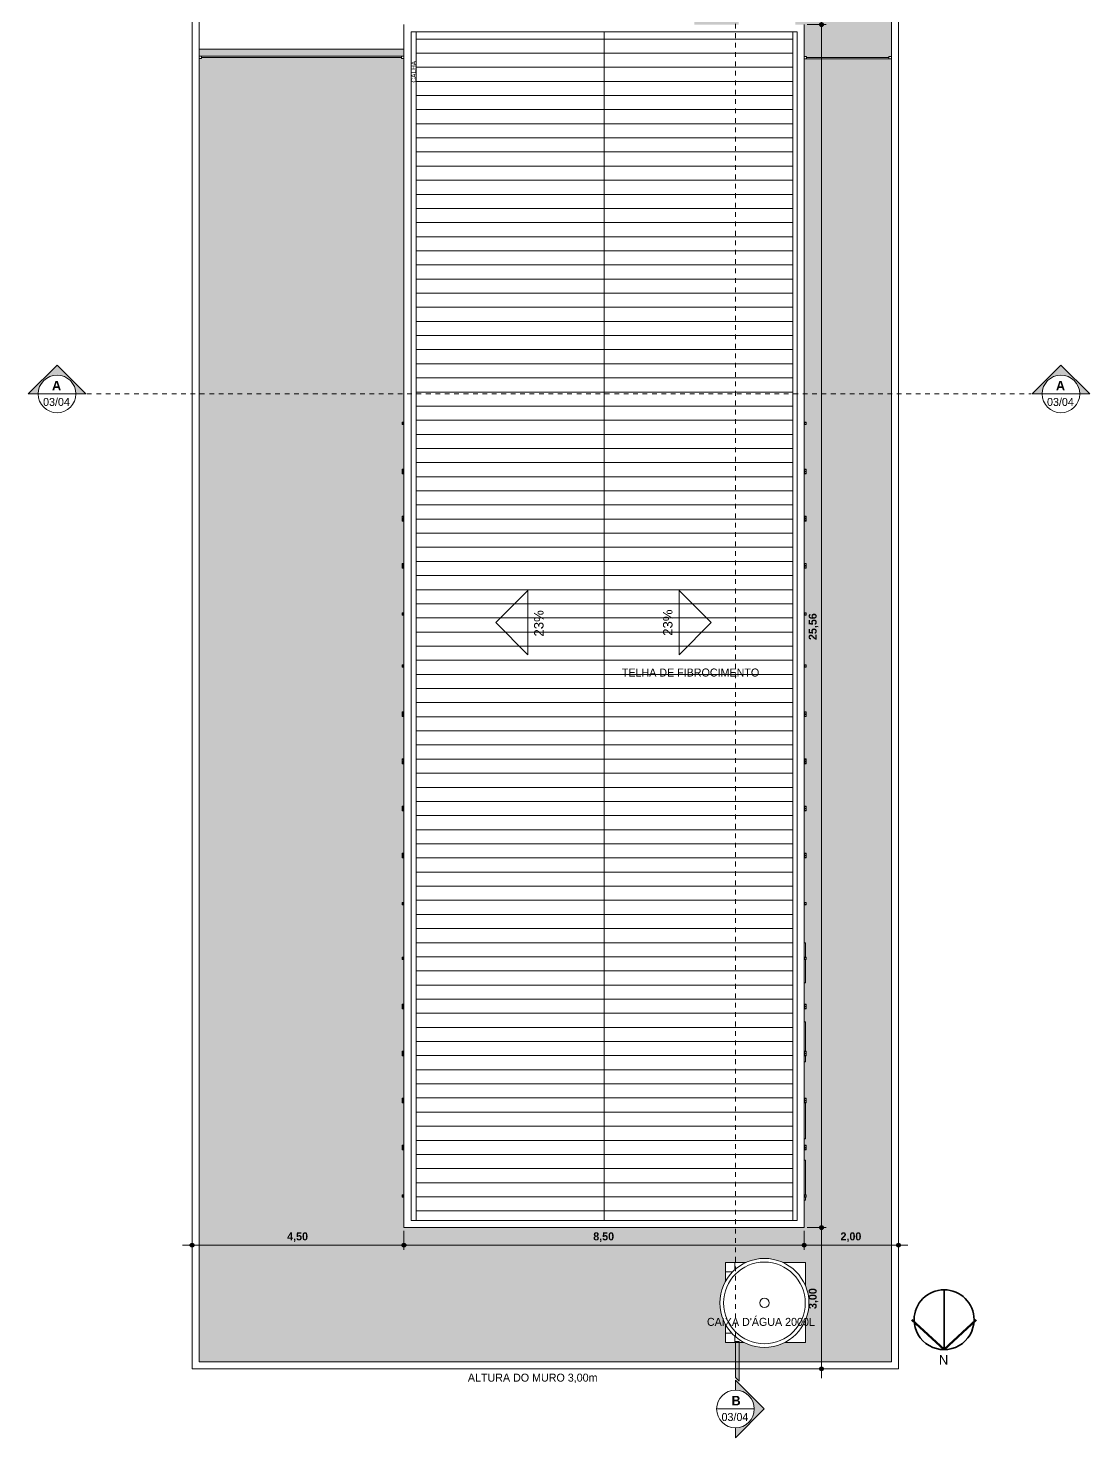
# Model space of a CAD drawing. Header units: metres. Extents: x 73 to 312, y -22 to 197.
# Drawn here: x 289.8 to 312.35, y -21.62 to 8.33 of the extents above; entities that cross this region are included whole.
import ezdxf

# ---------------------------------------------------------------- set-up
doc = ezdxf.new("R2010")
doc.units = ezdxf.units.M
doc.linetypes.add('_Pontos', pattern=[0.002, 0, -0.002])
for name, color, linetype, lineweight in [('Anotações genéricas', 10, 'Continuous', 9), ('Cortes', 10, 'Continuous', 9), ('Cotas', 10, 'Continuous', 9), ('Cotas-100', 10, 'Continuous', 9), ('Equipamento especial', 7, 'Continuous', 5), ('Janelas', 7, 'Continuous', 5), ('Linhas finas', 7, 'Continuous', 5), ('Medium Lines', 90, 'Continuous', 35), ('Montantes de parede cortina', 7, 'Continuous', 5), ('Notas de texto', 10, 'Continuous', 9), ('Padrão de superfície', 7, 'Continuous', 5), ('Paredes', 7, 'Continuous', 5), ('Pilares estruturais', 7, 'Continuous', 5), ('Pisos', 7, 'Continuous', 5), ('Rampas', 7, 'Continuous', 5), ('Telhados', 7, 'Continuous', 5), ('Wide Lines', 50, 'Continuous', 70)]:
    doc.layers.add(name, color=color, linetype=linetype, lineweight=lineweight)
doc.styles.add('Arial_5', font='arial.ttf', dxfattribs={"height": 0.2})
doc.styles.add('Arial_6', font='arial.ttf', dxfattribs={"height": 0.002})
doc.styles.add('Century Gothic_2', font='GOTHIC.TTF', dxfattribs={"height": 0.17})
doc.styles.add('Century Gothic_3', font='GOTHIC.TTF', dxfattribs={"height": 0.1})
doc.styles.add('Century Gothic_B', font='GOTHICB.TTF', dxfattribs={"height": 0.2})
doc.styles.add('Century Gothic_B_1', font='GOTHICB.TTF', dxfattribs={"height": 0.17})
doc.dimstyles.new('externa_1_7_mm_azul_growarq', dxfattribs={"dimscale": 0.3048, "dimtxt": 0.177509, "dimasz": 1.049869, "dimexe": 0.328084, "dimexo": 0.0625, "dimgap": 0.164042, "dimtad": 1, "dimrnd": 0.01, "dimzin": 0, "dimdsep": 46, "dimtxsty": 'Century Gothic_B_1', "dimblk1": 'DOTSMALL', "dimblk2": 'DOTSMALL', "dimsah": 1, "dimcen": 0.09, "dimdle": 0.656168, "dimazin": 0, "dimtfac": 1, "dimtdec": 4, "dimtix": 1, "dimtmove": 0, "dimatfit": 3, "dimfxl": 0.984252, "dimfxlon": 1, "dimtvp": 1, "dimtolj": 1, "dimtzin": 0, "dimarcsym": 2})

# ---------------------------------------------------------------- blocks, each defined once
blk = doc.blocks.new('Rectangular Mullion - montante retangular 2_5x7_5cm_growarq-1879271-LOCAÇÃO E COBERTA')
at = {"layer": 'Montantes de parede cortina'}
for p, q in [((-13.122, 7.711), (-13.122, 7.736)), ((-13.122, 7.736), (-8.872, 7.736)), ((-8.872, 7.711), (-13.122, 7.711)), ((-8.872, 7.736), (-8.872, 7.711))]:
    blk.add_line(p, q, dxfattribs=at)
blk = doc.blocks.new('Rectangular Mullion - montante retangular 5x5cm_growarq-1848563-LOCAÇÃO E COBERTA')
at = {"layer": 'Montantes de parede cortina'}
for p, q in [((0, 0), (-0.05, 0)), ((-0.05, 0), (-0.05, -0.05)), ((-0.05, -0.05), (0, -0.05))]:
    blk.add_line(p, q, dxfattribs=at)
blk = doc.blocks.new('Rectangular Mullion - montante retangular 2_5x7_5cm_growarq-1879279-LOCAÇÃO E COBERTA')
at = {"layer": 'Montantes de parede cortina'}
for p, q in [((-0.272, 7.681), (-0.272, 7.706)), ((-0.272, 7.706), (1.478, 7.706)), ((1.478, 7.681), (-0.272, 7.681)), ((1.478, 7.706), (1.478, 7.681))]:
    blk.add_line(p, q, dxfattribs=at)
blk = doc.blocks.new('Rectangular Mullion - montante retangular 5x5cm_growarq-1848497-LOCAÇÃO E COBERTA')
at = {"layer": 'Montantes de parede cortina'}
for p, q in [((0, 0), (-0.05, 0)), ((-0.05, 0), (-0.05, -0.05)), ((-0.05, -0.05), (0, -0.05))]:
    blk.add_line(p, q, dxfattribs=at)
blk = doc.blocks.new('Rectangular Mullion - montante retangular 5x5cm_growarq-1848501-LOCAÇÃO E COBERTA')
at = {"layer": 'Montantes de parede cortina'}
for p, q in [((-0.05, -0.05), (-0.05, 0)), ((-0.05, 0), (0, 0)), ((0, -0.05), (-0.05, -0.05))]:
    blk.add_line(p, q, dxfattribs=at)
blk = doc.blocks.new('Rectangular Mullion - montante retangular 5x5cm_growarq-1848567-LOCAÇÃO E COBERTA')
at = {"layer": 'Montantes de parede cortina'}
for p, q in [((-0.05, -0.05), (-0.05, 0)), ((-0.05, 0), (0, 0)), ((0, -0.05), (-0.05, -0.05))]:
    blk.add_line(p, q, dxfattribs=at)
blk = doc.blocks.new('janela vidro múltiplas_growarq - janela 1 Folha - 80 x 50 cm - persiana_growarq-1837365-LOCAÇÃO E COBERTA')
at = {"layer": 'Janelas'}
for p, q in [((-0.122, 0.1), (-0.425, 0.1)), ((-0.425, 0.1), (-0.425, 0.075)), ((0.425, 0.1), (-0.072, 0.1)), ((0.425, 0.075), (0.425, 0.1))]:
    blk.add_line(p, q, dxfattribs=at)
blk = doc.blocks.new('janela vidro múltiplas_growarq - janela 1 Folha - 80 x 50 cm - persiana_growarq-1888383-LOCAÇÃO E COBERTA')
at = {"layer": 'Janelas'}
for p, q in [((-0.425, -0.075), (-0.425, -0.1)), ((-0.425, -0.1), (-0.298, -0.1)), ((-0.198, -0.1), (0.425, -0.1)), ((0.425, -0.1), (0.425, -0.075))]:
    blk.add_line(p, q, dxfattribs=at)
blk = doc.blocks.new('janela vidro múltiplas_growarq - janela 1 Folha - 80 x 50 cm - persiana_growarq-V1-LOCAÇÃO E COBERTA')
at = {"layer": 'Janelas'}
for p, q in [((-0.425, -0.075), (-0.425, -0.1)), ((-0.425, -0.1), (0.337, -0.1))]:
    blk.add_line(p, q, dxfattribs=at)
blk = doc.blocks.new('janela vidro múltiplas_growarq - janela 1 Folha - 80 x 50 cm - persiana_growarq-V2-LOCAÇÃO E COBERTA')
at = {"layer": 'Janelas'}
for p, q in [((-0.425, -0.075), (-0.425, -0.1)), ((-0.425, -0.1), (-0.356, -0.1)), ((-0.306, -0.1), (0.425, -0.1)), ((0.425, -0.1), (0.425, -0.075))]:
    blk.add_line(p, q, dxfattribs=at)
blk = doc.blocks.new('Louvre - Louvre-1883594-LOCAÇÃO E COBERTA')
at = {"layer": 'Janelas'}
for p, q in [((-0.84, -0.104), (-0.818, -0.067)), ((-0.84, -0.067), (-0.84, -0.104)), ((-0.84, -0.104), (-0.79, -0.104)), ((-0.79, -0.104), (-0.812, -0.067)), ((-0.79, -0.104), (-0.79, -0.067)), ((0.21, -0.104), (0.232, -0.067)), ((0.21, -0.104), (0.21, -0.067)), ((0.26, -0.104), (0.21, -0.104)), ((0.26, -0.104), (0.238, -0.067)), ((0.26, -0.067), (0.26, -0.104))]:
    blk.add_line(p, q, dxfattribs=at)
blk = doc.blocks.new('Louvre - Louvre-1884877-LOCAÇÃO E COBERTA')
at = {"layer": 'Janelas'}
for p, q in [((-0.84, 0.104), (-0.818, 0.067)), ((-0.84, 0.067), (-0.84, 0.104)), ((-0.84, 0.104), (-0.79, 0.104)), ((-0.79, 0.104), (-0.812, 0.067)), ((-0.79, 0.104), (-0.79, 0.067)), ((0.21, 0.104), (0.232, 0.067)), ((0.26, 0.104), (0.21, 0.104)), ((0.21, 0.104), (0.21, 0.067)), ((0.26, 0.104), (0.238, 0.067)), ((0.26, 0.067), (0.26, 0.104))]:
    blk.add_line(p, q, dxfattribs=at)
blk = doc.blocks.new('caixa d_água_growarq - caixa d_água 2000 litros_growarq-1567719-LOCAÇÃO E COBERTA')
at = {"layer": 'Equipamento especial'}
for radius, start, end in [(0.945, 0, 180), (0.867, 360, 180), (0.945, 180, 0), (0.867, 180, 360), (0.1, 360, 180), (0.1, 180, 360)]:
    blk.add_arc((0, 0), radius, start, end, dxfattribs=at)
blk = doc.blocks.new('Corte - anotação corte executivo simples_growarq-1744956-LOCAÇÃO E COBERTA')
at = {"layer": 'Cortes'}
h = blk.add_hatch(color=256, dxfattribs=at)
edge = h.paths.add_edge_path()
edge.add_line((-0.00635, 0.00612), (-0.00023, 0))
edge.add_line((-0.00023, 0), (-0.00235, 0))
edge.add_arc((-0.00635, 0), 0.004, 0, 180)
edge.add_line((-0.01035, 0), (-0.01247, 0))
edge.add_line((-0.01247, 0), (-0.00635, 0.00612))
for p, q in [((-0.00635, 0.00612), (-0.01247, 0)), ((-0.00023, 0), (-0.00635, 0.00612)), ((-0.01247, 0), (-0.01035, 0)), ((-0.00235, 0), (-0.00023, 0))]:
    blk.add_line(p, q, dxfattribs=at)
for start, end in [(360, 180), (0, 180), (180, 360)]:
    blk.add_arc((-0.00635, 0), 0.004, start, end, dxfattribs=at)
blk = doc.blocks.new('Corte - anotação corte executivo_growarq-391278-LOCAÇÃO E COBERTA')
at = {"layer": 'Cortes'}
h = blk.add_hatch(color=256, dxfattribs=at)
edge = h.paths.add_edge_path()
edge.add_line((-0.00635, 0.00612), (-0.00023, 0))
edge.add_line((-0.00023, 0), (-0.00235, 0))
edge.add_arc((-0.00635, 0), 0.004, 0, 180)
edge.add_line((-0.01035, 0), (-0.01247, 0))
edge.add_line((-0.01247, 0), (-0.00635, 0.00612))
blk.add_hatch(color=256, dxfattribs=at).paths.add_polyline_path([(0.008, 0), (0.00034, 0), (-0.00045, 0.00079), (0.008, 0.00079)])
for p, q in [((-0.00635, 0.00612), (-0.01247, 0)), ((-0.00023, 0), (-0.00635, 0.00612)), ((-0.01247, 0), (-0.01035, 0)), ((-0.00235, 0), (-0.00023, 0)), ((0.008, 0.00079), (-0.00045, 0.00079)), ((-0.00045, 0.00079), (0.00034, 0)), ((0.008, 0), (0.008, 0.00079)), ((0.00034, 0), (0.008, 0))]:
    blk.add_line(p, q, dxfattribs=at)
for start, end in [(360, 180), (0, 180), (180, 360)]:
    blk.add_arc((-0.00635, 0), 0.004, start, end, dxfattribs=at)
blk = doc.blocks.new('símbolo inclinação_growarq - símbolo inclinação caimento telhado_growarq-1661472-LOCAÇÃO E COBERTA')
at = {"layer": 'Anotações genéricas'}
for p, q in [((0, 0.00682), (-0.00682, 0)), ((0.00682, 0), (0, 0.00682)), ((-0.00682, 0), (0.00682, 0))]:
    blk.add_line(p, q, dxfattribs=at)
blk = doc.blocks.new('símbolo norte_growarq - símbolo norte_growarq-1661470-LOCAÇÃO E COBERTA')
at = {"layer": 'Medium Lines'}
blk.add_line((0, 0.00636), (0, -0.00636), dxfattribs=at)
for start, end in [(360, 180), (180, 360)]:
    blk.add_arc((0, 0), 0.00636, start, end, dxfattribs=at)
at = {"layer": 'Wide Lines'}
for q in [(-0.00682, 0), (0.00682, 0)]:
    blk.add_line((0, 0.00636), q, dxfattribs=at)
at = {"layer": 'Anotações genéricas', "color": 7, "insert": (-0.00089, 0.00953), "char_height": 0.002, "width": 0.0004008, "attachment_point": 1, "style": 'Arial_6'}
blk.add_mtext('N', dxfattribs=at)
blk = doc.blocks.new('DIMBLOCK1-LOCAÇÃO E COBERTA')
at = {"layer": 'Cotas-100', "lineweight": 25}
h = blk.add_hatch(color=152, dxfattribs=at)
edge = h.paths.add_edge_path()
edge.add_arc((306.646, 19.846), 0.04, 0, 360)
h = blk.add_hatch(color=152, dxfattribs=at)
edge = h.paths.add_edge_path()
edge.add_arc((306.646, 8.406), 0.04, 0, 360)
at = {"layer": 'Cotas-100', "color": 142}
for p, q in [((306.946, 19.846), (306.546, 19.846)), ((306.646, 20.046), (306.646, 8.206)), ((306.646, 19.846), (306.946, 19.846)), ((306.346, 8.406), (306.746, 8.406)), ((306.646, 8.406), (306.346, 8.406))]:
    blk.add_line(p, q, dxfattribs=at)
at = {"layer": 'Cotas-100', "color": 152, "lineweight": 25}
for centre in [(306.646, 19.846), (306.646, 8.406)]:
    blk.add_circle(centre, 0.04, dxfattribs=at)
at = {"layer": 'Cotas-100', "color": 0, "insert": (306.375, 13.83), "char_height": 0.17, "width": 0.70932, "attachment_point": 1, "rotation": 90, "line_spacing_factor": 0.984502, "style": 'Century Gothic_B_1'}
blk.add_mtext('11,44', dxfattribs=at)
blk = doc.blocks.new('_DotSmall')
at = {"color": 0, "linetype": 'ByBlock', "const_width": 0.5}
blk.add_lwpolyline([(-0.0625, 0, 1), (0.0625, 0, 1)], format="xyb", close=True, dxfattribs=at)
blk = doc.blocks.new('DIMBLOCK2-LOCAÇÃO E COBERTA')
at = {"layer": 'Cotas-100', "lineweight": 25}
h = blk.add_hatch(color=152, dxfattribs=at)
edge = h.paths.add_edge_path()
edge.add_arc((306.281, -17.526), 0.04, 0, 360)
h = blk.add_hatch(color=152, dxfattribs=at)
edge = h.paths.add_edge_path()
edge.add_arc((308.281, -17.526), 0.04, 0, 360)
at = {"layer": 'Cotas-100', "color": 142}
for p, q in [((306.281, -17.226), (306.281, -17.626)), ((306.281, -17.526), (306.281, -17.226)), ((308.281, -17.226), (308.281, -17.626)), ((308.281, -17.526), (308.281, -17.226)), ((306.081, -17.526), (308.481, -17.526))]:
    blk.add_line(p, q, dxfattribs=at)
at = {"layer": 'Cotas-100', "color": 152, "lineweight": 25}
for centre in [(306.281, -17.526), (308.281, -17.526)]:
    blk.add_circle(centre, 0.04, dxfattribs=at)
at = {"layer": 'Cotas-100', "color": 0, "insert": (307.051, -17.255), "char_height": 0.17, "width": 0.5517, "attachment_point": 1, "line_spacing_factor": 0.984502, "style": 'Century Gothic_B_1'}
blk.add_mtext('2,00', dxfattribs=at)
blk = doc.blocks.new('DIMBLOCK3-LOCAÇÃO E COBERTA')
at = {"layer": 'Cotas-100', "lineweight": 25}
h = blk.add_hatch(color=152, dxfattribs=at)
edge = h.paths.add_edge_path()
edge.add_arc((297.781, -17.526), 0.04, 0, 360)
h = blk.add_hatch(color=152, dxfattribs=at)
edge = h.paths.add_edge_path()
edge.add_arc((306.281, -17.526), 0.04, 0, 360)
at = {"layer": 'Cotas-100', "color": 142}
for p, q in [((297.781, -17.226), (297.781, -17.626)), ((297.781, -17.526), (297.781, -17.226)), ((306.281, -17.226), (306.281, -17.626)), ((306.281, -17.526), (306.281, -17.226)), ((297.581, -17.526), (306.481, -17.526))]:
    blk.add_line(p, q, dxfattribs=at)
at = {"layer": 'Cotas-100', "color": 152, "lineweight": 25}
for centre in [(297.781, -17.526), (306.281, -17.526)]:
    blk.add_circle(centre, 0.04, dxfattribs=at)
at = {"layer": 'Cotas-100', "color": 0, "insert": (301.801, -17.255), "char_height": 0.17, "width": 0.5517, "attachment_point": 1, "line_spacing_factor": 0.984502, "style": 'Century Gothic_B_1'}
blk.add_mtext('8,50', dxfattribs=at)
blk = doc.blocks.new('DIMBLOCK4-LOCAÇÃO E COBERTA')
at = {"layer": 'Cotas-100', "lineweight": 25}
h = blk.add_hatch(color=152, dxfattribs=at)
edge = h.paths.add_edge_path()
edge.add_arc((293.281, -17.526), 0.04, 0, 360)
h = blk.add_hatch(color=152, dxfattribs=at)
edge = h.paths.add_edge_path()
edge.add_arc((297.781, -17.526), 0.04, 0, 360)
at = {"layer": 'Cotas-100', "color": 142}
for p, q in [((293.281, -17.226), (293.281, -17.626)), ((293.281, -17.526), (293.281, -17.226)), ((297.781, -17.226), (297.781, -17.626)), ((297.781, -17.526), (297.781, -17.226)), ((293.081, -17.526), (297.981, -17.526))]:
    blk.add_line(p, q, dxfattribs=at)
at = {"layer": 'Cotas-100', "color": 152, "lineweight": 25}
for centre in [(293.281, -17.526), (297.781, -17.526)]:
    blk.add_circle(centre, 0.04, dxfattribs=at)
at = {"layer": 'Cotas-100', "color": 0, "insert": (295.301, -17.255), "char_height": 0.17, "width": 0.5517, "attachment_point": 1, "line_spacing_factor": 0.984502, "style": 'Century Gothic_B_1'}
blk.add_mtext('4,50', dxfattribs=at)
blk = doc.blocks.new('DIMBLOCK5-LOCAÇÃO E COBERTA')
at = {"layer": 'Cotas-100', "lineweight": 25}
h = blk.add_hatch(color=152, dxfattribs=at)
edge = h.paths.add_edge_path()
edge.add_arc((306.646, 8.406), 0.04, 0, 360)
h = blk.add_hatch(color=152, dxfattribs=at)
edge = h.paths.add_edge_path()
edge.add_arc((306.646, -17.154), 0.04, 0, 360)
at = {"layer": 'Cotas-100', "color": 142}
for p, q in [((306.346, 8.406), (306.746, 8.406)), ((306.646, 8.406), (306.346, 8.406)), ((306.646, 8.606), (306.646, -17.354)), ((306.346, -17.154), (306.746, -17.154)), ((306.646, -17.154), (306.346, -17.154))]:
    blk.add_line(p, q, dxfattribs=at)
at = {"layer": 'Cotas-100', "color": 152, "lineweight": 25}
for centre in [(306.646, 8.406), (306.646, -17.154)]:
    blk.add_circle(centre, 0.04, dxfattribs=at)
at = {"layer": 'Cotas-100', "color": 0, "insert": (306.375, -4.67), "char_height": 0.17, "width": 0.70932, "attachment_point": 1, "rotation": 90, "line_spacing_factor": 0.984502, "style": 'Century Gothic_B_1'}
blk.add_mtext('25,56', dxfattribs=at)
blk = doc.blocks.new('DIMBLOCK6-LOCAÇÃO E COBERTA')
at = {"layer": 'Cotas-100', "lineweight": 25}
h = blk.add_hatch(color=152, dxfattribs=at)
edge = h.paths.add_edge_path()
edge.add_arc((306.646, -17.154), 0.04, 0, 360)
h = blk.add_hatch(color=152, dxfattribs=at)
edge = h.paths.add_edge_path()
edge.add_arc((306.646, -20.154), 0.04, 0, 360)
at = {"layer": 'Cotas-100', "color": 142}
for p, q in [((306.646, -20.354), (306.646, -16.954)), ((306.346, -17.154), (306.746, -17.154)), ((306.646, -17.154), (306.346, -17.154)), ((306.346, -20.154), (306.746, -20.154)), ((306.646, -20.154), (306.346, -20.154))]:
    blk.add_line(p, q, dxfattribs=at)
at = {"layer": 'Cotas-100', "color": 152, "lineweight": 25}
for centre in [(306.646, -17.154), (306.646, -20.154)]:
    blk.add_circle(centre, 0.04, dxfattribs=at)
at = {"layer": 'Cotas-100', "color": 0, "insert": (306.375, -18.884), "char_height": 0.17, "width": 0.5517, "attachment_point": 1, "rotation": 90, "line_spacing_factor": 0.984502, "style": 'Century Gothic_B_1'}
blk.add_mtext('3,00', dxfattribs=at)

msp = doc.modelspace()

# ---------------------------------------------------------------- hatches: boundary and pattern name
at = {"layer": 'Padrão de superfície'}
h = msp.add_hatch(color=254, dxfattribs=at)
h.paths.add_polyline_path([(293.431, -20.004), (308.131, -20.004), (308.131, 7.681), (306.281, 7.681), (306.281, -0.041), (306.319, -0.041), (306.319, -0.091), (306.281, -0.091), (306.281, -1.041), (306.319, -1.041), (306.319, -1.141), (306.281, -1.141), (306.281, -2.041), (306.319, -2.041), (306.319, -2.141), (306.281, -2.141), (306.281, -3.041), (306.319, -3.041), (306.319, -3.141), (306.281, -3.141), (306.281, -4.091), (306.319, -4.091), (306.319, -4.141), (306.281, -4.141), (306.281, -5.197), (306.319, -5.197), (306.319, -5.247), (306.281, -5.247), (306.281, -6.197), (306.319, -6.197), (306.319, -6.297), (306.281, -6.297), (306.281, -7.197), (306.319, -7.197), (306.319, -7.297), (306.281, -7.297), (306.281, -8.197), (306.319, -8.197), (306.319, -8.297), (306.281, -8.297), (306.281, -9.197), (306.319, -9.197), (306.319, -9.297), (306.281, -9.297), (306.281, -10.247), (306.319, -10.247), (306.319, -10.297), (306.281, -10.297), (306.281, -11.102), (306.306, -11.102), (306.306, -11.405), (306.319, -11.405), (306.319, -11.455), (306.306, -11.455), (306.306, -11.952), (306.281, -11.952), (306.281, -12.405), (306.319, -12.405), (306.319, -12.505), (306.281, -12.505), (306.281, -12.782), (306.306, -12.782), (306.306, -13.405), (306.319, -13.405), (306.319, -13.505), (306.306, -13.505), (306.306, -13.632), (306.281, -13.632), (306.281, -14.405), (306.319, -14.405), (306.319, -14.505), (306.306, -14.505), (306.306, -15.267), (306.281, -15.267), (306.281, -15.405), (306.319, -15.405), (306.319, -15.505), (306.281, -15.505), (306.281, -15.724), (306.306, -15.724), (306.306, -16.455), (306.319, -16.455), (306.319, -16.505), (306.306, -16.505), (306.306, -16.574), (306.281, -16.574), (306.281, -17.154), (297.781, -17.154), (297.781, -16.505), (297.744, -16.505), (297.744, -16.455), (297.781, -16.455), (297.781, -15.505), (297.744, -15.505), (297.744, -15.405), (297.781, -15.405), (297.781, -14.505), (297.744, -14.505), (297.744, -14.405), (297.781, -14.405), (297.781, -13.505), (297.744, -13.505), (297.744, -13.405), (297.781, -13.405), (297.781, -12.505), (297.744, -12.505), (297.744, -12.405), (297.781, -12.405), (297.781, -11.455), (297.744, -11.455), (297.744, -11.405), (297.781, -11.405), (297.781, -10.297), (297.744, -10.297), (297.744, -10.247), (297.781, -10.247), (297.781, -9.297), (297.744, -9.297), (297.744, -9.197), (297.781, -9.197), (297.781, -8.297), (297.744, -8.297), (297.744, -8.197), (297.781, -8.197), (297.781, -7.297), (297.744, -7.297), (297.744, -7.197), (297.781, -7.197), (297.781, -6.297), (297.744, -6.297), (297.744, -6.197), (297.781, -6.197), (297.781, -5.247), (297.744, -5.247), (297.744, -5.197), (297.781, -5.197), (297.781, -4.141), (297.744, -4.141), (297.744, -4.091), (297.781, -4.091), (297.781, -3.141), (297.744, -3.141), (297.744, -3.041), (297.781, -3.041), (297.781, -2.141), (297.744, -2.141), (297.744, -2.041), (297.781, -2.041), (297.781, -1.141), (297.744, -1.141), (297.744, -1.041), (297.781, -1.041), (297.781, -0.091), (297.744, -0.091), (297.744, -0.041), (297.781, -0.041), (297.781, 7.686), (297.731, 7.686), (297.731, 7.711), (293.481, 7.711), (293.481, 7.686), (293.431, 7.686), (293.431, -17.154)])
h.paths.add_polyline_path([(305.436, -19.699), (305.329, -19.693), (305.226, -19.676), (305.124, -19.646), (305.026, -19.606), (305.006, -19.594), (304.606, -19.594), (304.606, -19.203), (304.582, -19.157), (304.543, -19.062), (304.515, -18.962), (304.497, -18.859), (304.491, -18.754), (304.497, -18.649), (304.515, -18.544), (304.544, -18.442), (304.585, -18.344), (304.606, -18.306), (304.606, -17.894), (305.047, -17.894), (305.129, -17.861), (305.229, -17.833), (305.332, -17.815), (305.436, -17.809), (305.542, -17.815), (305.647, -17.833), (305.748, -17.862), (305.826, -17.894), (306.306, -17.894), (306.306, -18.389), (306.33, -18.447), (306.358, -18.547), (306.375, -18.65), (306.381, -18.754), (306.375, -18.86), (306.358, -18.965), (306.328, -19.067), (306.306, -19.12), (306.306, -19.594), (305.867, -19.594), (305.839, -19.609), (305.744, -19.648), (305.644, -19.676), (305.541, -19.694), (305.442, -19.699)])
h.paths.add_polyline_path([(306.331, 7.706), (308.081, 7.706), (308.081, 7.731), (308.131, 7.731), (308.131, 19.846), (306.091, 19.845), (306.091, 8.406), (306.281, 8.406), (306.281, 7.731), (306.331, 7.731)])
h.paths.add_polyline_path([(297.781, 7.736), (297.781, 7.886), (293.431, 7.886), (293.431, 7.736), (297.731, 7.736)])
h.paths.add_polyline_path([(304.891, 8.406), (304.891, 19.846), (303.951, 19.845), (303.951, 8.406)])
h = msp.add_hatch(dxfattribs=at)
h.set_pattern_fill('FP_2', color=251, style=0, pattern_type=2)
h.set_pattern_definition([(0, (306.1408, 0), (0, 0.3), [])])
h.paths.add_polyline_path([(298.043, -17.004), (302.031, -17.004), (302.031, 8.256), (298.043, 8.256), (298.043, -16.892)])
h = msp.add_hatch(dxfattribs=at)
h.set_pattern_fill('FP_3', color=251, style=0, pattern_type=2)
h.set_pattern_definition([(180, (306.5938, 0), (-4e-17, -0.3), [])])
h.paths.add_polyline_path([(303.039, -17.004), (306.042, -17.004), (306.042, 8.256), (302.031, 8.256), (302.031, -17.004)])

# ---------------------------------------------------------------- linework, layer by layer
at = {"layer": 'Cortes', "color": 9, "linetype": '_Pontos'}
for p, q in [((304.821, 20.222), (304.821, -20.373)), ((291.049, 0.559), (311.098, 0.559))]:
    msp.add_line(p, q, dxfattribs=at)
at = {"layer": 'Cortes'}
for p, q in [((290.014, 0.559), (290.814, 0.559)), ((311.333, 0.559), (312.133, 0.559)), ((304.421, -21.008), (305.221, -21.008))]:
    msp.add_line(p, q, dxfattribs=at)
at = {"layer": 'Linhas finas'}
for p, q in [((298.043, 8.256), (297.931, 8.256)), ((297.931, 8.256), (297.931, -17.004)), ((298.043, -17.004), (298.043, 8.256)), ((306.131, 8.256), (306.042, 8.256)), ((306.042, 8.256), (306.042, -17.004)), ((306.131, -17.004), (306.131, 8.256)), ((297.931, -17.004), (298.043, -17.004)), ((306.042, -17.004), (306.131, -17.004))]:
    msp.add_line(p, q, dxfattribs=at)
at = {"layer": 'Paredes'}
for p, q in [((293.281, -20.154), (293.281, 19.846)), ((293.431, 19.846), (293.431, -20.004)), ((308.131, -20.004), (308.131, 19.846)), ((308.281, 19.846), (308.281, -20.154)), ((297.781, -17.154), (297.781, 8.406)), ((306.281, 8.406), (306.281, -17.154)), ((306.042, 8.256), (298.043, 8.256)), ((298.043, -17.004), (306.042, -17.004)), ((306.281, -17.154), (297.781, -17.154)), ((293.431, -20.004), (308.131, -20.004)), ((308.281, -20.154), (293.281, -20.154))]:
    msp.add_line(p, q, dxfattribs=at)
at = {"layer": 'Pilares estruturais'}
for p, q in [((304.606, -17.894), (304.806, -17.894)), ((304.606, -18.094), (304.606, -17.894)), ((304.806, -17.894), (304.806, -18.052)), ((304.761, -18.094), (304.606, -18.094)), ((304.606, -19.394), (304.743, -19.394)), ((304.606, -19.594), (304.606, -19.394)), ((304.806, -19.457), (304.806, -19.594)), ((304.806, -19.594), (304.606, -19.594))]:
    msp.add_line(p, q, dxfattribs=at)
at = {"layer": 'Pisos'}
for p, q in [((293.431, 7.886), (297.781, 7.886)), ((305.047, -17.894), (304.606, -17.894)), ((304.606, -17.894), (304.606, -18.306)), ((306.306, -17.894), (305.826, -17.894)), ((306.306, -18.389), (306.306, -17.894)), ((306.306, -19.594), (306.306, -19.12)), ((304.606, -19.203), (304.606, -19.594)), ((304.606, -19.594), (305.006, -19.594)), ((305.867, -19.594), (306.306, -19.594))]:
    msp.add_line(p, q, dxfattribs=at)
at = {"layer": 'Rampas'}
msp.add_line((293.431, 7.886), (297.781, 7.886), dxfattribs=at)
at = {"layer": 'Telhados'}
msp.add_line((302.031, -17.004), (302.031, 8.256), dxfattribs=at)

# ---------------------------------------------------------------- block references
at = {"layer": 'Anotações genéricas', "xscale": 100, "yscale": 100, "zscale": 100}
for name, p, rotation in [('símbolo inclinação_growarq - símbolo inclinação caimento telhado_growarq-1661472-LOCAÇÃO E COBERTA', (300.411, -4.3), 89.9999999999998), ('símbolo inclinação_growarq - símbolo inclinação caimento telhado_growarq-1661472-LOCAÇÃO E COBERTA', (303.626, -4.3), 269.9999999999998), ('símbolo norte_growarq - símbolo norte_growarq-1661470-LOCAÇÃO E COBERTA', (309.251, -19.111), 180)]:
    msp.add_blockref(name, p, dxfattribs=dict(at, rotation=rotation))
at = {"layer": 'Cortes', "xscale": 99.99999999999993, "yscale": 99.99999999999993, "zscale": 99.99999999999993}
msp.add_blockref('Corte - anotação corte executivo simples_growarq-1744956-LOCAÇÃO E COBERTA', (291.049, 0.559), dxfattribs=at)
at = {"layer": 'Cortes', "extrusion": (0, 0, -1), "xscale": 99.99999999999993, "yscale": 99.99999999999993, "zscale": 99.99999999999993}
msp.add_blockref('Corte - anotação corte executivo simples_growarq-1744956-LOCAÇÃO E COBERTA', (-311.098, 0.559), dxfattribs=at)
at = {"layer": 'Cortes', "extrusion": (0, 0, -1), "xscale": 99.99999999999993, "yscale": 99.99999999999993, "zscale": 99.99999999999993, "rotation": 90.00000000000053}
msp.add_blockref('Corte - anotação corte executivo_growarq-391278-LOCAÇÃO E COBERTA', (-304.821, -20.373), dxfattribs=at)
at = {"layer": 'Equipamento especial'}
msp.add_blockref('caixa d_água_growarq - caixa d_água 2000 litros_growarq-1567719-LOCAÇÃO E COBERTA', (305.436, -18.754), dxfattribs=at)
at = {"layer": 'Janelas'}
for name, p, rotation in [('Louvre - Louvre-1883594-LOCAÇÃO E COBERTA', (297.848, -0.881), 269.9999999999999), ('Louvre - Louvre-1884877-LOCAÇÃO E COBERTA', (306.215, -0.881), 269.9999999999999), ('Louvre - Louvre-1883594-LOCAÇÃO E COBERTA', (297.848, -1.881), 269.9999999999999), ('Louvre - Louvre-1884877-LOCAÇÃO E COBERTA', (306.215, -1.881), 269.9999999999999), ('Louvre - Louvre-1883594-LOCAÇÃO E COBERTA', (297.848, -2.881), 269.9999999999999), ('Louvre - Louvre-1884877-LOCAÇÃO E COBERTA', (306.215, -2.881), 269.9999999999999), ('Louvre - Louvre-1883594-LOCAÇÃO E COBERTA', (297.848, -3.881), 269.9999999999999), ('Louvre - Louvre-1884877-LOCAÇÃO E COBERTA', (306.215, -3.881), 269.9999999999999), ('Louvre - Louvre-1883594-LOCAÇÃO E COBERTA', (297.848, -6.037), 269.9999999999999), ('Louvre - Louvre-1884877-LOCAÇÃO E COBERTA', (306.215, -6.037), 269.9999999999999), ('Louvre - Louvre-1883594-LOCAÇÃO E COBERTA', (297.848, -7.037), 269.9999999999999), ('Louvre - Louvre-1884877-LOCAÇÃO E COBERTA', (306.215, -7.037), 269.9999999999999), ('Louvre - Louvre-1883594-LOCAÇÃO E COBERTA', (297.848, -8.037), 269.9999999999999), ('Louvre - Louvre-1884877-LOCAÇÃO E COBERTA', (306.215, -8.037), 269.9999999999999), ('Louvre - Louvre-1883594-LOCAÇÃO E COBERTA', (297.848, -9.037), 269.9999999999999), ('Louvre - Louvre-1884877-LOCAÇÃO E COBERTA', (306.215, -9.037), 269.9999999999999), ('Louvre - Louvre-1883594-LOCAÇÃO E COBERTA', (297.848, -10.037), 269.9999999999999), ('Louvre - Louvre-1884877-LOCAÇÃO E COBERTA', (306.215, -10.037), 269.9999999999999), ('janela vidro múltiplas_growarq - janela 1 Folha - 80 x 50 cm - persiana_growarq-1837365-LOCAÇÃO E COBERTA', (306.206, -11.527), 269.9999999999999), ('Louvre - Louvre-1883594-LOCAÇÃO E COBERTA', (297.848, -12.245), 269.9999999999999), ('Louvre - Louvre-1884877-LOCAÇÃO E COBERTA', (306.215, -12.245), 269.9999999999999), ('Louvre - Louvre-1883594-LOCAÇÃO E COBERTA', (297.848, -13.245), 269.9999999999999), ('Louvre - Louvre-1884877-LOCAÇÃO E COBERTA', (306.215, -13.245), 269.9999999999999), ('janela vidro múltiplas_growarq - janela 1 Folha - 80 x 50 cm - persiana_growarq-1888383-LOCAÇÃO E COBERTA', (306.206, -13.207), 89.99999999999991), ('Louvre - Louvre-1883594-LOCAÇÃO E COBERTA', (297.848, -14.245), 269.9999999999999), ('Louvre - Louvre-1884877-LOCAÇÃO E COBERTA', (306.215, -14.245), 269.9999999999999), ('Louvre - Louvre-1883594-LOCAÇÃO E COBERTA', (297.848, -15.245), 269.9999999999999), ('Louvre - Louvre-1884877-LOCAÇÃO E COBERTA', (306.215, -15.245), 269.9999999999999), ('janela vidro múltiplas_growarq - janela 1 Folha - 80 x 50 cm - persiana_growarq-V1-LOCAÇÃO E COBERTA', (306.206, -14.842), 89.99999999999991), ('Louvre - Louvre-1883594-LOCAÇÃO E COBERTA', (297.848, -16.245), 269.9999999999999), ('Louvre - Louvre-1884877-LOCAÇÃO E COBERTA', (306.215, -16.245), 269.9999999999999), ('janela vidro múltiplas_growarq - janela 1 Folha - 80 x 50 cm - persiana_growarq-V2-LOCAÇÃO E COBERTA', (306.206, -16.149), 89.99999999999991)]:
    msp.add_blockref(name, p, dxfattribs=dict(at, rotation=rotation))
at = {"layer": 'Montantes de parede cortina', "extrusion": (0, 0, -1)}
msp.add_blockref('Rectangular Mullion - montante retangular 5x5cm_growarq-1848567-LOCAÇÃO E COBERTA', (-293.431, 7.736), dxfattribs=at)
at = {"layer": 'Montantes de parede cortina'}
for name, p in [('Rectangular Mullion - montante retangular 2_5x7_5cm_growarq-1879271-LOCAÇÃO E COBERTA', (306.603, 0)), ('Rectangular Mullion - montante retangular 5x5cm_growarq-1848563-LOCAÇÃO E COBERTA', (297.781, 7.736)), ('Rectangular Mullion - montante retangular 2_5x7_5cm_growarq-1879279-LOCAÇÃO E COBERTA', (306.603, 0))]:
    msp.add_blockref(name, p, dxfattribs=at)
at = {"layer": 'Montantes de parede cortina', "rotation": 180}
msp.add_blockref('Rectangular Mullion - montante retangular 5x5cm_growarq-1848497-LOCAÇÃO E COBERTA', (306.281, 7.681), dxfattribs=at)
at = {"layer": 'Montantes de parede cortina', "extrusion": (0, 0, -1), "rotation": 180}
msp.add_blockref('Rectangular Mullion - montante retangular 5x5cm_growarq-1848501-LOCAÇÃO E COBERTA', (-308.131, 7.681), dxfattribs=at)

# ---------------------------------------------------------------- texts
at = {"layer": 'Anotações genéricas', "color": 7, "char_height": 0.2, "width": 0.68945, "attachment_point": 1, "rotation": 90, "style": 'Arial_5'}
for insert in [(300.545, -4.596), (303.283, -4.58)]:
    msp.add_mtext('23%', dxfattribs=dict(at, insert=insert))
at = {"layer": 'Cortes', "color": 7, "attachment_point": 1}
for s, insert, char_height, width, style in [('\\fCentury Gothic|b1|i0|c0|p34|;A', (290.308, 0.837), 0.2, 0.25654, 'Century Gothic_B'), ('\\fCentury Gothic|b1|i0|c0|p34|;A', (311.626, 0.837), 0.2, 0.25654, 'Century Gothic_B'), ('03/04', (290.118, 0.474), 0.17, 0.72954, 'Century Gothic_2'), ('03/04', (311.437, 0.474), 0.17, 0.72954, 'Century Gothic_2'), ('\\fCentury Gothic|b1|i0|c0|p34|;B', (304.737, -20.731), 0.2, 0.20042, 'Century Gothic_B'), ('03/04', (304.525, -21.093), 0.17, 0.72954, 'Century Gothic_2')]:
    msp.add_mtext(s, dxfattribs=dict(at, insert=insert, char_height=char_height, width=width, style=style))
at = {"layer": 'Notas de texto', "color": 7, "insert": (297.937, 7.175), "char_height": 0.1, "width": 0.5692, "attachment_point": 1, "rotation": 90, "style": 'Century Gothic_3'}
msp.add_mtext('CALHA', dxfattribs=at)
at = {"layer": 'Notas de texto', "color": 7, "char_height": 0.17, "attachment_point": 1, "style": 'Century Gothic_2'}
for s, insert, width in [('TELHA DE FIBROCIMENTO', (302.408, -5.275), 3.34304), ("CAIXA D'ÁGUA 2000L", (304.215, -19.072), 2.84599), ('ALTURA DO MURO 3,00m', (299.138, -20.257), 3.30295)]:
    msp.add_mtext(s, dxfattribs=dict(at, insert=insert, width=width))

# ---------------------------------------------------------------- dimensions: what is measured, and where the dimension line sits
at = {"layer": 'Cotas', "color": 142}
for base, p1, p2, override, picture, middle in [((306.646, 8.406), (306.946, 19.846), (306.346, 8.406), {"dimpost": '<>', "dimfxl": 11.455723}, 'DIMBLOCK1-LOCAÇÃO E COBERTA', (306.507, 14.126)), ((306.646, -17.154), (306.346, 8.406), (306.346, -17.154), {"dimpost": '<>', "dimfxl": 25.56}, 'DIMBLOCK5-LOCAÇÃO E COBERTA', (306.506, -4.374)), ((306.646, -17.154), (306.346, -20.154), (306.346, -17.154), {"dimpost": '<>', "dimfxl": 3}, 'DIMBLOCK6-LOCAÇÃO E COBERTA', (306.506, -18.654))]:
    dim = msp.add_linear_dim(base=base, p1=p1, p2=p2, angle=90, dimstyle='externa_1_7_mm_azul_growarq', override=override, dxfattribs=at)
    dim.commit()
    dim.dimension.update_dxf_attribs({"geometry": picture, "text_midpoint": middle})
for base, p1, p2, override, picture, middle in [((297.781, -17.526), (293.281, -17.226), (297.781, -17.226), {"dimpost": '<>', "dimfxl": 4.5}, 'DIMBLOCK4-LOCAÇÃO E COBERTA', (295.531, -17.386)), ((306.281, -17.526), (297.781, -17.226), (306.281, -17.226), {"dimpost": '<>', "dimfxl": 8.5}, 'DIMBLOCK3-LOCAÇÃO E COBERTA', (302.031, -17.386)), ((308.281, -17.526), (306.281, -17.226), (308.281, -17.226), {"dimpost": '<>', "dimfxl": 2}, 'DIMBLOCK2-LOCAÇÃO E COBERTA', (307.281, -17.386))]:
    dim = msp.add_linear_dim(base=base, p1=p1, p2=p2, dimstyle='externa_1_7_mm_azul_growarq', override=override, dxfattribs=at)
    dim.commit()
    dim.dimension.update_dxf_attribs({"geometry": picture, "text_midpoint": middle})

doc.saveas('drawing.dxf')
